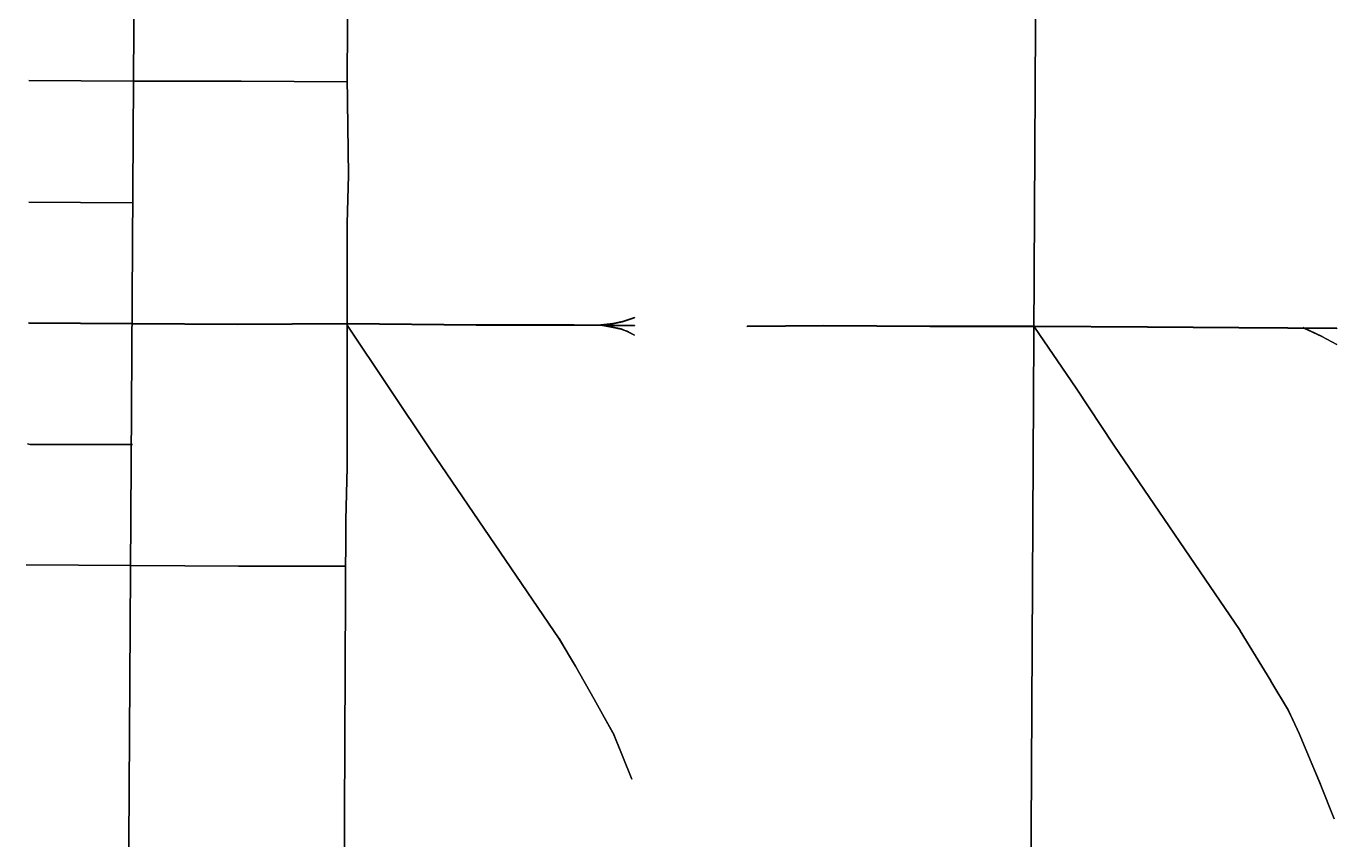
# Model space of a CAD drawing. Extents: x -291248544 to -291003570, y 98625193 to 98746984.
# Drawn here: x -291101166 to -291078826, y 98705219 to 98719080 of the extents above; entities that cross this region are included whole.
import ezdxf

# ---------------------------------------------------------------- set-up
doc = ezdxf.new("R2010")
doc.units = 0

msp = doc.modelspace()

# ---------------------------------------------------------------- linework, layer by layer
at = {"layer": 'mg_to_dxf', "color": 2}
for points in [[(-291095603.95, 98731383.78), (-291095604.94, 98731384.78), (-291095696.5, 98718211.62), (-291095695.49, 98718212.63)], [(-291095695.49, 98718212.63), (-291095694.5, 98718211.63), (-291095602.94, 98731384.77), (-291095603.95, 98731383.78)], [(-291099266.06, 98730193.56), (-291099267.05, 98730194.99), (-291099450.16, 98699592.1), (-291099449.15, 98699593.09)], [(-291099449.15, 98699593.09), (-291099448.16, 98699592.08), (-291099265.05, 98730194.26), (-291099266.06, 98730193.56)], [(-291083908.08, 98728591.42), (-291083909.08, 98728592.42), (-291084046.41, 98703254.19), (-291084045.41, 98703255.2)], [(-291084045.41, 98703255.2), (-291084044.41, 98703254.21), (-291083907.08, 98728592.41), (-291083908.08, 98728591.42)], [(-291095695.49, 98718212.63), (-291095696.5, 98718211.62), (-291095694.5, 98718211.63), (-291095695.49, 98718212.63)], [(-291095695.49, 98718211.63), (-291095694.5, 98718212.63), (-291095696.5, 98718212.62), (-291095695.49, 98718211.63)], [(-291095695.49, 98718211.63), (-291095696.5, 98718212.62), (-291095673.6, 98716540.8), (-291095672.61, 98716541.79)], [(-291095672.61, 98716541.79), (-291095671.6, 98716540.78), (-291095694.5, 98718212.63), (-291095695.49, 98718211.63)], [(-291101119.5, 98718154.9), (-291101120.49, 98718155.91), (-291101120.5, 98718153.91), (-291101119.5, 98718154.9)], [(-291101119.5, 98718154.9), (-291101120.5, 98718153.91), (-291099334.22, 98718142.46), (-291099335.22, 98718143.47)], [(-291099335.22, 98718143.47), (-291099334.21, 98718144.46), (-291101120.49, 98718155.91), (-291101119.5, 98718154.9)], [(-291099334.22, 98718143.46), (-291099335.21, 98718144.46), (-291099335.22, 98718142.46), (-291099334.22, 98718143.46)], [(-291099335.22, 98718143.47), (-291099334.22, 98718142.46), (-291099334.21, 98718144.46), (-291099335.22, 98718143.47)], [(-291099334.22, 98718143.46), (-291099335.22, 98718142.46), (-291097503.17, 98718142.46), (-291097504.16, 98718143.46)], [(-291097504.16, 98718143.46), (-291097503.16, 98718144.46), (-291099335.21, 98718144.46), (-291099334.22, 98718143.46)], [(-291097503.16, 98718143.46), (-291097504.16, 98718144.47), (-291097504.17, 98718142.47), (-291097503.16, 98718143.46)], [(-291097503.16, 98718143.46), (-291097504.17, 98718142.47), (-291095695, 98718131.02), (-291095696, 98718132.02)], [(-291095696, 98718132.02), (-291095694.99, 98718133.02), (-291097504.16, 98718144.47), (-291097503.16, 98718143.46)], [(-291097504.16, 98718143.46), (-291097503.17, 98718142.46), (-291097503.16, 98718144.46), (-291097504.16, 98718143.46)], [(-291095696, 98718132.02), (-291095695, 98718131.02), (-291095694.99, 98718133.02), (-291095696, 98718132.02)], [(-291095672.62, 98716540.79), (-291095673.59, 98716541.8), (-291095696.51, 98715716.83), (-291095695.48, 98715717.82)], [(-291095695.48, 98715717.82), (-291095694.51, 98715716.8), (-291095671.59, 98716541.78), (-291095672.62, 98716540.79)], [(-291095672.61, 98716541.79), (-291095673.6, 98716540.8), (-291095671.6, 98716540.78), (-291095672.61, 98716541.79)], [(-291095672.62, 98716540.79), (-291095671.59, 98716541.78), (-291095673.59, 98716541.8), (-291095672.62, 98716540.79)], [(-291101119.5, 98716083.52), (-291101120.49, 98716084.53), (-291101120.5, 98716082.53), (-291101119.5, 98716083.52)], [(-291101119.5, 98716083.52), (-291101120.5, 98716082.53), (-291099357.11, 98716071.08), (-291099358.1, 98716072.09)], [(-291099358.1, 98716072.09), (-291099357.1, 98716073.08), (-291101120.49, 98716084.53), (-291101119.5, 98716083.52)], [(-291099358.1, 98716072.09), (-291099357.11, 98716071.08), (-291099357.1, 98716073.08), (-291099358.1, 98716072.09)], [(-291095695.48, 98715717.82), (-291095696.51, 98715716.83), (-291095694.51, 98715716.8), (-291095695.48, 98715717.82)], [(-291095695.5, 98715716.82), (-291095696.5, 98715717.83), (-291095696.5, 98711562.62), (-291095695.5, 98711563.61)], [(-291095695.5, 98715716.82), (-291095694.5, 98715717.8), (-291095696.5, 98715717.83), (-291095695.5, 98715716.82)], [(-291095695.5, 98711563.61), (-291095694.5, 98711562.6), (-291095694.5, 98715717.8), (-291095695.5, 98715716.82)], [(-291101119.5, 98714023.59), (-291101120.49, 98714024.59), (-291101120.5, 98714022.59), (-291101119.5, 98714023.59)], [(-291101119.5, 98714023.59), (-291101120.5, 98714022.59), (-291099357.11, 98714011.14), (-291099358.1, 98714012.15)], [(-291099358.1, 98714012.15), (-291099357.1, 98714013.14), (-291101120.49, 98714024.59), (-291101119.5, 98714023.59)], [(-291099357.1, 98714012.14), (-291099358.1, 98714013.15), (-291099358.11, 98714011.15), (-291099357.1, 98714012.14)], [(-291099357.1, 98714012.14), (-291099358.11, 98714011.15), (-291097571.83, 98713999.7), (-291097572.83, 98714000.71)], [(-291097572.83, 98714000.71), (-291097571.83, 98714001.7), (-291099358.1, 98714013.15), (-291099357.1, 98714012.14)], [(-291099358.1, 98714012.15), (-291099357.11, 98714011.14), (-291099357.1, 98714013.14), (-291099358.1, 98714012.15)], [(-291095696, 98714012.14), (-291095694.99, 98714013.15), (-291097572.83, 98714001.7), (-291097571.83, 98714000.7)], [(-291097571.83, 98714000.7), (-291097572.83, 98713999.7), (-291095695, 98714011.15), (-291095696, 98714012.14)], [(-291097571.83, 98714000.7), (-291097572.83, 98714001.7), (-291097572.83, 98713999.7), (-291097571.83, 98714000.7)], [(-291097572.83, 98714000.71), (-291097571.83, 98713999.7), (-291097571.83, 98714001.7), (-291097572.83, 98714000.71)], [(-291095695.22, 98713988.84), (-291095694.94, 98713990.23), (-291095696.61, 98713989.12), (-291095695.22, 98713988.84)], [(-291095695.22, 98713988.84), (-291095696.61, 98713989.12), (-291094276.98, 98711859.68), (-291094276.71, 98711861.07)], [(-291095695, 98714012.14), (-291095695.99, 98714013.15), (-291095696, 98714011.15), (-291095695, 98714012.14)], [(-291095696, 98714012.14), (-291095695, 98714011.15), (-291095694.99, 98714013.15), (-291095696, 98714012.14)], [(-291095695, 98714012.14), (-291095696, 98714011.15), (-291093497.74, 98713988.25), (-291093498.73, 98713989.26)], [(-291093498.73, 98713989.26), (-291093497.72, 98713990.25), (-291095695.99, 98714013.15), (-291095695, 98714012.14)], [(-291094276.71, 98711861.07), (-291094275.32, 98711860.8), (-291095694.94, 98713990.23), (-291095695.22, 98713988.84)], [(-291093497.73, 98713989.26), (-291093498.72, 98713990.26), (-291093498.74, 98713988.26), (-291093497.73, 98713989.26)], [(-291093497.73, 98713989.26), (-291093498.74, 98713988.26), (-291091826.9, 98713988.26), (-291091827.89, 98713989.26)], [(-291093498.73, 98713989.26), (-291093497.74, 98713988.25), (-291093497.72, 98713990.25), (-291093498.73, 98713989.26)], [(-291091827.89, 98713989.26), (-291091826.89, 98713990.26), (-291093498.72, 98713990.26), (-291093497.73, 98713989.26)], [(-291091826.89, 98713989.25), (-291091827.89, 98713990.26), (-291091827.9, 98713988.26), (-291091826.89, 98713989.25)], [(-291091826.89, 98713989.25), (-291091827.9, 98713988.26), (-291090796.94, 98713976.81), (-291090797.92, 98713977.82)], [(-291090797.92, 98713977.82), (-291090796.91, 98713978.81), (-291091827.89, 98713990.26), (-291091826.89, 98713989.25)], [(-291091827.89, 98713989.26), (-291091826.9, 98713988.26), (-291091826.89, 98713990.26), (-291091827.89, 98713989.26)], [(-291091369.14, 98713989.17), (-291091369.94, 98713990.33), (-291091370.3, 98713988.37), (-291091369.14, 98713989.17)], [(-291091369.14, 98713989.17), (-291091370.3, 98713988.37), (-291091186.23, 98713953.85), (-291091187.01, 98713955.02)], [(-291091164.13, 98714012.09), (-291091163.3, 98714013.19), (-291091370.24, 98713990.2), (-291091369.13, 98713989.31)], [(-291091369.13, 98713989.31), (-291091370.24, 98713990.2), (-291091370.02, 98713988.21), (-291091369.13, 98713989.31)], [(-291091369.13, 98713989.31), (-291091370.02, 98713988.21), (-291091162.98, 98714011.21), (-291091164.13, 98714012.09)], [(-291091187.01, 98713955.02), (-291091185.84, 98713955.81), (-291091369.94, 98713990.33), (-291091369.14, 98713989.17)], [(-291091186.03, 98713954.82), (-291091186.82, 98713956.01), (-291091187.21, 98713954.05), (-291091186.03, 98713954.82)], [(-291091186.03, 98713954.82), (-291091187.21, 98713954.05), (-291091026.1, 98713919.53), (-291091026.8, 98713920.7)], [(-291091187.01, 98713955.02), (-291091186.23, 98713953.85), (-291091185.84, 98713955.81), (-291091187.01, 98713955.02)], [(-291091026.8, 98713920.7), (-291091025.53, 98713921.45), (-291091186.82, 98713956.01), (-291091186.03, 98713954.82)], [(-291091003.91, 98714046.37), (-291091003.19, 98714047.55), (-291091164.29, 98714013.03), (-291091163.15, 98714012.25)], [(-291091163.15, 98714012.25), (-291091164.29, 98714013.03), (-291091163.96, 98714011.05), (-291091163.15, 98714012.25)], [(-291091164.13, 98714012.09), (-291091162.98, 98714011.21), (-291091163.3, 98714013.19), (-291091164.13, 98714012.09)], [(-291091163.15, 98714012.25), (-291091163.96, 98714011.05), (-291091002.66, 98714045.62), (-291091003.91, 98714046.37)], [(-291090797.9, 98714114.98), (-291090797.27, 98714116.25), (-291091004.16, 98714047.29), (-291091002.94, 98714046.64)], [(-291091002.94, 98714046.64), (-291091004.16, 98714047.29), (-291091003.63, 98714045.35), (-291091002.94, 98714046.64)], [(-291091003.91, 98714046.37), (-291091002.66, 98714045.62), (-291091003.19, 98714047.55), (-291091003.91, 98714046.37)], [(-291091002.94, 98714046.64), (-291091003.63, 98714045.35), (-291090796.63, 98714114.35), (-291090797.9, 98714114.98)], [(-291090797.92, 98713977.82), (-291090796.94, 98713976.81), (-291090796.91, 98713978.81), (-291090797.92, 98713977.82)], [(-291090797.9, 98714114.98), (-291090796.63, 98714114.35), (-291090797.27, 98714116.25), (-291090797.9, 98714114.98)], [(-291087570.69, 98713977.81), (-291087569.69, 98713978.82), (-291088875.33, 98713967.37), (-291088874.32, 98713966.37)], [(-291088874.32, 98713966.37), (-291088875.33, 98713967.37), (-291088875.31, 98713965.37), (-291088874.32, 98713966.37)], [(-291088874.32, 98713966.37), (-291088875.31, 98713965.37), (-291087569.69, 98713976.82), (-291087570.69, 98713977.81)], [(-291087569.69, 98713977.81), (-291087570.69, 98713978.82), (-291087570.69, 98713976.82), (-291087569.69, 98713977.81)], [(-291085762.52, 98713966.37), (-291085761.52, 98713967.37), (-291087570.69, 98713978.82), (-291087569.69, 98713977.81)], [(-291087570.69, 98713977.81), (-291087569.69, 98713976.82), (-291087569.69, 98713978.82), (-291087570.69, 98713977.81)], [(-291087569.69, 98713977.81), (-291087570.69, 98713976.82), (-291085761.53, 98713965.37), (-291085762.52, 98713966.37)], [(-291085761.52, 98713966.37), (-291085762.52, 98713967.37), (-291085762.53, 98713965.37), (-291085761.52, 98713966.37)], [(-291085761.52, 98713966.37), (-291085762.53, 98713965.37), (-291083976.25, 98713965.37), (-291083977.25, 98713966.37)], [(-291083977.25, 98713966.37), (-291083976.24, 98713967.37), (-291085762.52, 98713967.37), (-291085761.52, 98713966.37)], [(-291085762.52, 98713966.37), (-291085761.53, 98713965.37), (-291085761.52, 98713967.37), (-291085762.52, 98713966.37)], [(-291083976.46, 98713954.51), (-291083976.2, 98713955.9), (-291083977.85, 98713954.78), (-291083976.46, 98713954.51)], [(-291083976.46, 98713954.51), (-291083977.85, 98713954.78), (-291083267.76, 98712912.54), (-291083267.49, 98712913.93)], [(-291083976.25, 98713966.37), (-291083977.24, 98713967.37), (-291083977.25, 98713965.37), (-291083976.25, 98713966.37)], [(-291083977.25, 98713966.37), (-291083976.25, 98713965.37), (-291083976.24, 98713967.37), (-291083977.25, 98713966.37)], [(-291083976.25, 98713966.37), (-291083977.25, 98713965.37), (-291082053.64, 98713953.92), (-291082054.64, 98713954.93)], [(-291082054.64, 98713954.93), (-291082053.63, 98713955.92), (-291083977.24, 98713967.37), (-291083976.25, 98713966.37)], [(-291083267.49, 98712913.93), (-291083266.1, 98712913.66), (-291083976.2, 98713955.9), (-291083976.46, 98713954.51)], [(-291082053.64, 98713954.92), (-291082054.63, 98713955.93), (-291082054.64, 98713953.93), (-291082053.64, 98713954.92)], [(-291082054.64, 98713954.93), (-291082053.64, 98713953.92), (-291082053.63, 98713955.92), (-291082054.64, 98713954.93)], [(-291082053.64, 98713954.92), (-291082054.64, 98713953.93), (-291080497.25, 98713942.48), (-291080498.24, 98713943.49)], [(-291080498.24, 98713943.49), (-291080497.23, 98713944.48), (-291082054.63, 98713955.93), (-291082053.64, 98713954.92)], [(-291080497.24, 98713943.48), (-291080498.23, 98713944.48), (-291080498.25, 98713942.48), (-291080497.24, 98713943.48)], [(-291080497.24, 98713943.48), (-291080498.25, 98713942.48), (-291078826.41, 98713931.03), (-291078827.4, 98713932.04)], [(-291080498.24, 98713943.49), (-291080497.25, 98713942.48), (-291080497.23, 98713944.48), (-291080498.24, 98713943.49)], [(-291078827.4, 98713932.04), (-291078826.4, 98713933.03), (-291080498.23, 98713944.48), (-291080497.24, 98713943.48)], [(-291079398.66, 98713943.27), (-291079399.14, 98713944.6), (-291079399.98, 98713942.78), (-291079398.66, 98713943.27)], [(-291079398.66, 98713943.27), (-291079399.98, 98713942.78), (-291079078.67, 98713793.6), (-291079079.13, 98713794.92)], [(-291079079.13, 98713794.92), (-291079077.77, 98713795.39), (-291079399.14, 98713944.6), (-291079398.66, 98713943.27)], [(-291078827.4, 98713932.04), (-291078826.41, 98713931.03), (-291078826.4, 98713933.03), (-291078827.4, 98713932.04)], [(-291091025.84, 98713920.42), (-291091026.49, 98713921.73), (-291091027.06, 98713919.81), (-291091025.84, 98713920.42)], [(-291091025.84, 98713920.42), (-291091027.06, 98713919.81), (-291090934.68, 98713885.17), (-291090935.22, 98713886.44)], [(-291091026.8, 98713920.7), (-291091026.1, 98713919.53), (-291091025.53, 98713921.45), (-291091026.8, 98713920.7)], [(-291090935.22, 98713886.44), (-291090933.88, 98713887), (-291091026.49, 98713921.73), (-291091025.84, 98713920.42)], [(-291090934.31, 98713886.04), (-291090934.8, 98713887.4), (-291090935.6, 98713885.57), (-291090934.31, 98713886.04)], [(-291090934.31, 98713886.04), (-291090935.6, 98713885.57), (-291090797.42, 98713816.48), (-291090797.87, 98713817.82)], [(-291090935.22, 98713886.44), (-291090934.68, 98713885.17), (-291090933.88, 98713887), (-291090935.22, 98713886.44)], [(-291090797.87, 98713817.82), (-291090796.53, 98713818.27), (-291090934.8, 98713887.4), (-291090934.31, 98713886.04)], [(-291090797.87, 98713817.82), (-291090797.42, 98713816.48), (-291090796.53, 98713818.27), (-291090797.87, 98713817.82)], [(-291079078.24, 98713794.47), (-291079078.66, 98713795.84), (-291079079.56, 98713794.05), (-291079078.24, 98713794.47)], [(-291079078.24, 98713794.47), (-291079079.56, 98713794.05), (-291078826.94, 98713656.26), (-291078827.34, 98713657.62)], [(-291079079.13, 98713794.92), (-291079078.67, 98713793.6), (-291079077.77, 98713795.39), (-291079079.13, 98713794.92)], [(-291078827.34, 98713657.62), (-291078825.99, 98713658.02), (-291079078.66, 98713795.84), (-291079078.24, 98713794.47)], [(-291078827.34, 98713657.62), (-291078826.94, 98713656.26), (-291078825.99, 98713658.02), (-291078827.34, 98713657.62)], [(-291083266.94, 98712913.1), (-291083266.66, 98712914.49), (-291083268.32, 98712913.37), (-291083266.94, 98712913.1)], [(-291083266.94, 98712913.1), (-291083268.32, 98712913.37), (-291082626.9, 98711939.79), (-291082626.62, 98711941.18)], [(-291083267.49, 98712913.93), (-291083267.76, 98712912.54), (-291083266.1, 98712913.66), (-291083267.49, 98712913.93)], [(-291082626.62, 98711941.18), (-291082625.24, 98711940.9), (-291083266.66, 98712914.49), (-291083266.94, 98712913.1)], [(-291101142.4, 98711963.53), (-291101143.13, 98711964.74), (-291101143.61, 98711962.8), (-291101142.4, 98711963.53)], [(-291101142.4, 98711963.53), (-291101143.61, 98711962.8), (-291101096.74, 98711951.09), (-291101097.6, 98711952.33)], [(-291101097.6, 98711952.33), (-291101096.5, 98711953.09), (-291101143.13, 98711964.74), (-291101142.4, 98711963.53)], [(-291101096.6, 98711952.21), (-291101097.49, 98711953.21), (-291101097.73, 98711951.21), (-291101096.6, 98711952.21)], [(-291101096.6, 98711952.21), (-291101097.73, 98711951.21), (-291099860.65, 98711951.21), (-291099861.65, 98711952.21)], [(-291101097.6, 98711952.33), (-291101096.74, 98711951.09), (-291101096.5, 98711953.09), (-291101097.6, 98711952.33)], [(-291099861.65, 98711952.21), (-291099860.65, 98711953.21), (-291101097.49, 98711953.21), (-291101096.6, 98711952.21)], [(-291099861.65, 98711952.21), (-291099860.65, 98711951.21), (-291099860.65, 98711953.21), (-291099861.65, 98711952.21)], [(-291099358.1, 98711952.21), (-291099357.1, 98711953.21), (-291099861.65, 98711953.21), (-291099860.65, 98711952.21)], [(-291099860.65, 98711952.21), (-291099861.65, 98711953.21), (-291099861.65, 98711951.21), (-291099860.65, 98711952.21)], [(-291099860.65, 98711952.21), (-291099861.65, 98711951.21), (-291099357.1, 98711951.21), (-291099358.1, 98711952.21)], [(-291099358.1, 98711952.21), (-291099357.1, 98711951.21), (-291099357.1, 98711953.21), (-291099358.1, 98711952.21)], [(-291082626.06, 98711940.35), (-291082625.79, 98711941.74), (-291082627.46, 98711940.62), (-291082626.06, 98711940.35)], [(-291082626.06, 98711940.35), (-291082627.46, 98711940.62), (-291080475.41, 98708781.24), (-291080475.14, 98708782.61)], [(-291082626.62, 98711941.18), (-291082626.9, 98711939.79), (-291082625.24, 98711940.9), (-291082626.62, 98711941.18)], [(-291080475.14, 98708782.61), (-291080473.73, 98708782.33), (-291082625.79, 98711941.74), (-291082626.06, 98711940.35)], [(-291094276.15, 98711860.24), (-291094275.88, 98711861.63), (-291094277.54, 98711860.51), (-291094276.15, 98711860.24)], [(-291094276.15, 98711860.24), (-291094277.54, 98711860.51), (-291092079.73, 98708643.92), (-291092079.44, 98708645.28)], [(-291094276.71, 98711861.07), (-291094276.98, 98711859.68), (-291094275.32, 98711860.8), (-291094276.71, 98711861.07)], [(-291092079.44, 98708645.28), (-291092078.03, 98708644.99), (-291094275.88, 98711861.63), (-291094276.15, 98711860.24)], [(-291095695.51, 98711562.61), (-291095696.48, 98711563.62), (-291095719.4, 98710669.99), (-291095718.37, 98710670.97)], [(-291095718.37, 98710670.97), (-291095717.4, 98710669.96), (-291095694.48, 98711563.6), (-291095695.51, 98711562.61)], [(-291095695.5, 98711563.61), (-291095696.5, 98711562.62), (-291095694.5, 98711562.6), (-291095695.5, 98711563.61)], [(-291095695.51, 98711562.61), (-291095694.48, 98711563.6), (-291095696.48, 98711563.62), (-291095695.51, 98711562.61)], [(-291095718.39, 98710669.97), (-291095719.38, 98710670.99), (-291095765.16, 98700576.29), (-291095764.16, 98700577.28)], [(-291095764.16, 98700577.28), (-291095763.16, 98700576.27), (-291095717.38, 98710670.96), (-291095718.39, 98710669.97)], [(-291095718.37, 98710670.97), (-291095719.4, 98710669.99), (-291095717.4, 98710669.96), (-291095718.37, 98710670.97)], [(-291095718.39, 98710669.97), (-291095717.38, 98710670.96), (-291095719.38, 98710670.99), (-291095718.39, 98710669.97)], [(-291101165.27, 98709903.71), (-291101166.27, 98709904.72), (-291101166.28, 98709902.72), (-291101165.27, 98709903.71)], [(-291101165.27, 98709903.71), (-291101166.28, 98709902.72), (-291099380, 98709891.27), (-291099380.99, 98709892.28)], [(-291099380.99, 98709892.28), (-291099379.99, 98709893.27), (-291101166.27, 98709904.72), (-291101165.27, 98709903.71)], [(-291099379.99, 98709892.27), (-291099380.99, 98709893.28), (-291099381, 98709891.28), (-291099379.99, 98709892.27)], [(-291099379.99, 98709892.27), (-291099381, 98709891.28), (-291097548.94, 98709879.83), (-291097549.94, 98709880.83)], [(-291097549.94, 98709880.83), (-291097548.94, 98709881.83), (-291099380.99, 98709893.28), (-291099379.99, 98709892.27)], [(-291099380.99, 98709892.28), (-291099380, 98709891.27), (-291099379.99, 98709893.27), (-291099380.99, 98709892.28)], [(-291097549.94, 98709880.83), (-291097548.94, 98709879.83), (-291097548.94, 98709881.83), (-291097549.94, 98709880.83)], [(-291095718.88, 98709880.83), (-291095717.88, 98709881.83), (-291097549.94, 98709881.83), (-291097548.94, 98709880.83)], [(-291097548.94, 98709880.83), (-291097549.94, 98709881.83), (-291097549.94, 98709879.83), (-291097548.94, 98709880.83)], [(-291097548.94, 98709880.83), (-291097549.94, 98709879.83), (-291095717.88, 98709879.83), (-291095718.88, 98709880.83)], [(-291095718.88, 98709880.83), (-291095717.88, 98709879.83), (-291095717.88, 98709881.83), (-291095718.88, 98709880.83)], [(-291092078.91, 98708644.44), (-291092078.57, 98708645.83), (-291092080.26, 98708644.76), (-291092078.91, 98708644.44)], [(-291092078.91, 98708644.44), (-291092080.26, 98708644.76), (-291091805.12, 98708174.73), (-291091804.76, 98708176.09)], [(-291092079.44, 98708645.28), (-291092079.73, 98708643.92), (-291092078.03, 98708644.99), (-291092079.44, 98708645.28)], [(-291091804.76, 98708176.09), (-291091803.39, 98708175.73), (-291092078.57, 98708645.83), (-291092078.91, 98708644.44)], [(-291080474.59, 98708781.77), (-291080474.28, 98708783.17), (-291080475.95, 98708782.08), (-291080474.59, 98708781.77)], [(-291080474.59, 98708781.77), (-291080475.95, 98708782.08), (-291079949.02, 98707922.95), (-291079948.69, 98707924.32)], [(-291080475.14, 98708782.61), (-291080475.41, 98708781.24), (-291080473.73, 98708782.33), (-291080475.14, 98708782.61)], [(-291079948.69, 98707924.32), (-291079947.31, 98707923.98), (-291080474.28, 98708783.17), (-291080474.59, 98708781.77)], [(-291091804.26, 98708175.23), (-291091803.89, 98708176.59), (-291091805.62, 98708175.59), (-291091804.26, 98708175.23)], [(-291091804.26, 98708175.23), (-291091805.62, 98708175.59), (-291091484.69, 98707613.97), (-291091484.32, 98707615.33)], [(-291091804.76, 98708176.09), (-291091805.12, 98708174.73), (-291091803.39, 98708175.73), (-291091804.76, 98708176.09)], [(-291091484.32, 98707615.33), (-291091482.95, 98707614.96), (-291091803.89, 98708176.59), (-291091804.26, 98708175.23)], [(-291079948.17, 98707923.46), (-291079947.82, 98707924.84), (-291079949.54, 98707923.8), (-291079948.17, 98707923.46)], [(-291079948.17, 98707923.46), (-291079949.54, 98707923.8), (-291079651.51, 98707419.45), (-291079651.13, 98707420.78)], [(-291079948.69, 98707924.32), (-291079949.02, 98707922.95), (-291079947.31, 98707923.98), (-291079948.69, 98707924.32)], [(-291079651.13, 98707420.78), (-291079649.74, 98707420.39), (-291079947.82, 98707924.84), (-291079948.17, 98707923.46)], [(-291091483.83, 98707614.46), (-291091483.44, 98707615.83), (-291091485.18, 98707614.84), (-291091483.83, 98707614.46)], [(-291091483.83, 98707614.46), (-291091485.18, 98707614.84), (-291091164.29, 98707041.82), (-291091163.88, 98707043.13)], [(-291091484.32, 98707615.33), (-291091484.69, 98707613.97), (-291091482.95, 98707614.96), (-291091484.32, 98707615.33)], [(-291091163.88, 98707043.13), (-291091162.49, 98707042.69), (-291091483.44, 98707615.83), (-291091483.83, 98707614.46)], [(-291079650.67, 98707419.9), (-291079650.21, 98707421.27), (-291079651.98, 98707420.33), (-291079650.67, 98707419.9)], [(-291079650.67, 98707419.9), (-291079651.98, 98707420.33), (-291079468.47, 98707030.39), (-291079467.99, 98707031.7)], [(-291079651.13, 98707420.78), (-291079651.51, 98707419.45), (-291079649.74, 98707420.39), (-291079651.13, 98707420.78)], [(-291079467.99, 98707031.7), (-291079466.65, 98707031.2), (-291079650.21, 98707421.27), (-291079650.67, 98707419.9)], [(-291091163.45, 98707042.23), (-291091162.92, 98707043.59), (-291091164.73, 98707042.72), (-291091163.45, 98707042.23)], [(-291091163.45, 98707042.23), (-291091164.73, 98707042.72), (-291090843.94, 98706252.21), (-291090843.39, 98706253.52)], [(-291091163.88, 98707043.13), (-291091164.29, 98707041.82), (-291091162.49, 98707042.69), (-291091163.88, 98707043.13)], [(-291090843.39, 98706253.52), (-291090842.09, 98706252.96), (-291091162.92, 98707043.59), (-291091163.45, 98707042.23)], [(-291079467.58, 98707030.79), (-291079467.05, 98707032.12), (-291079468.88, 98707031.3), (-291079467.58, 98707030.79)], [(-291079467.58, 98707030.79), (-291079468.88, 98707031.3), (-291079102.29, 98706160.66), (-291079101.76, 98706161.96)], [(-291079467.99, 98707031.7), (-291079468.47, 98707030.39), (-291079466.65, 98707031.2), (-291079467.99, 98707031.7)], [(-291079101.76, 98706161.96), (-291079100.44, 98706161.41), (-291079467.05, 98707032.12), (-291079467.58, 98707030.79)], [(-291090843.39, 98706253.52), (-291090843.94, 98706252.21), (-291090842.09, 98706252.96), (-291090843.39, 98706253.52)], [(-291079101.38, 98706161.03), (-291079100.82, 98706162.34), (-291079102.67, 98706161.59), (-291079101.38, 98706161.03)], [(-291079101.38, 98706161.03), (-291079102.67, 98706161.59), (-291078873.43, 98705577.02), (-291078872.86, 98705578.32)], [(-291079101.76, 98706161.96), (-291079102.29, 98706160.66), (-291079100.44, 98706161.41), (-291079101.76, 98706161.96)], [(-291078872.86, 98705578.32), (-291078871.57, 98705577.75), (-291079100.82, 98706162.34), (-291079101.38, 98706161.03)], [(-291078872.86, 98705578.32), (-291078873.43, 98705577.02), (-291078871.57, 98705577.75), (-291078872.86, 98705578.32)]]:
    msp.add_3dface(points, dxfattribs=at)

doc.saveas('drawing.dxf')
